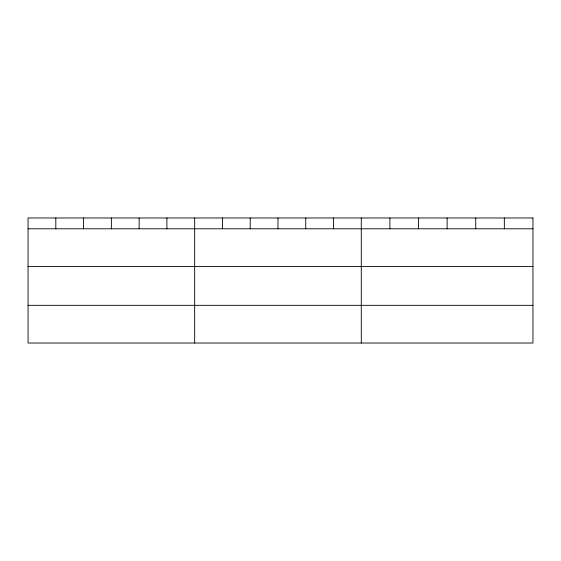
<?xml version="1.0" encoding="UTF-8"?>
<svg xmlns="http://www.w3.org/2000/svg" width="561" height="561" viewBox="0 0 561 561"><rect width="100%" height="100%" fill="white"/><g stroke="black" fill="none" stroke-linecap="round" stroke-linejoin="round"><path stroke-width="0.84" d="M28.05 228.79L532.95 228.79M28.05 266.489L532.95 266.489M28.05 305.331L532.95 305.331M504.339 217.97L504.339 228.79M475.728 217.97L475.728 228.79M447.117 217.97L447.117 228.79M418.506 217.97L418.506 228.79M389.895 217.97L389.895 228.79M361.284 217.97L361.284 343.03M333.515 217.97L333.515 228.79M305.745 217.97L305.745 228.79M277.976 217.97L277.976 228.79M250.206 217.97L250.206 228.79M222.436 217.97L222.436 228.79M194.667 217.97L194.667 343.03M166.898 217.97L166.898 228.79M139.128 217.97L139.128 228.79M111.359 217.97L111.359 228.79M83.589 217.97L83.589 228.79M55.819 217.97L55.819 228.79M532.95 217.97L28.05 217.97L28.05 343.03L532.95 343.03L532.95 217.97"/></g></svg>
